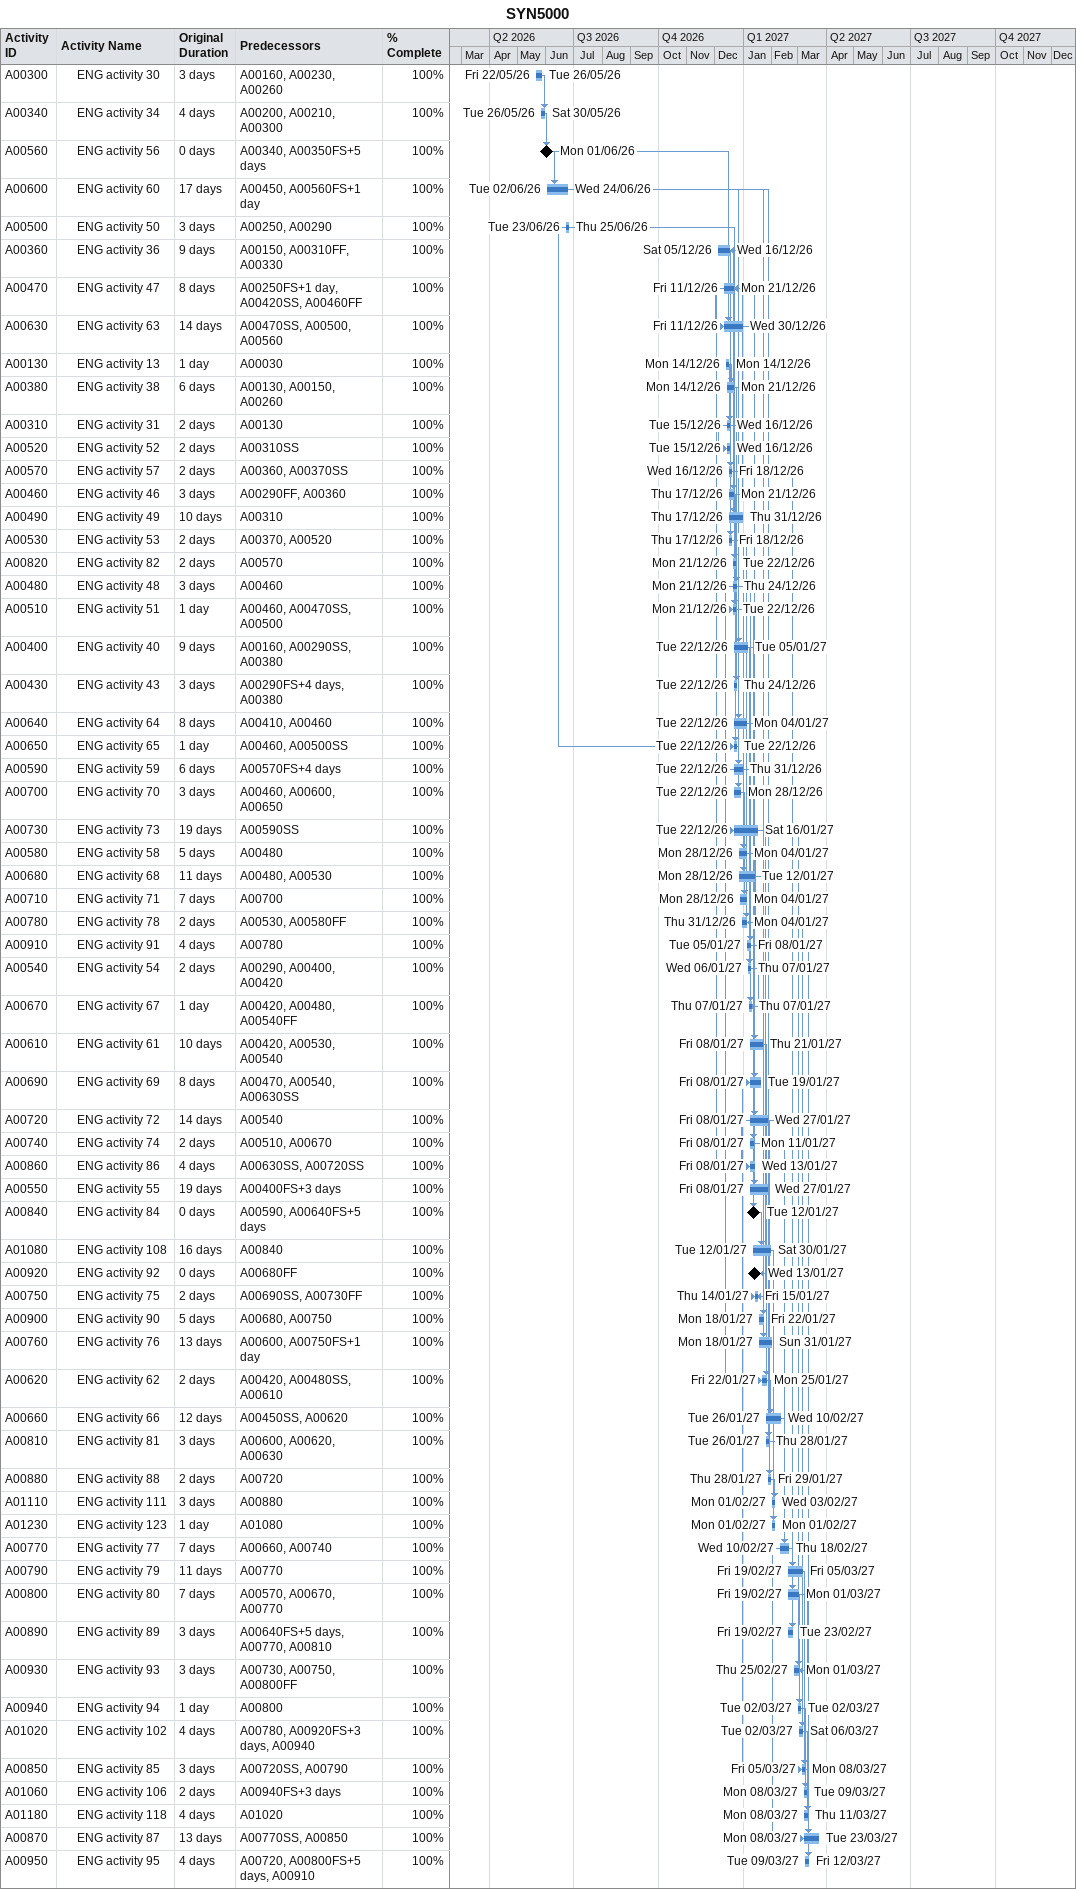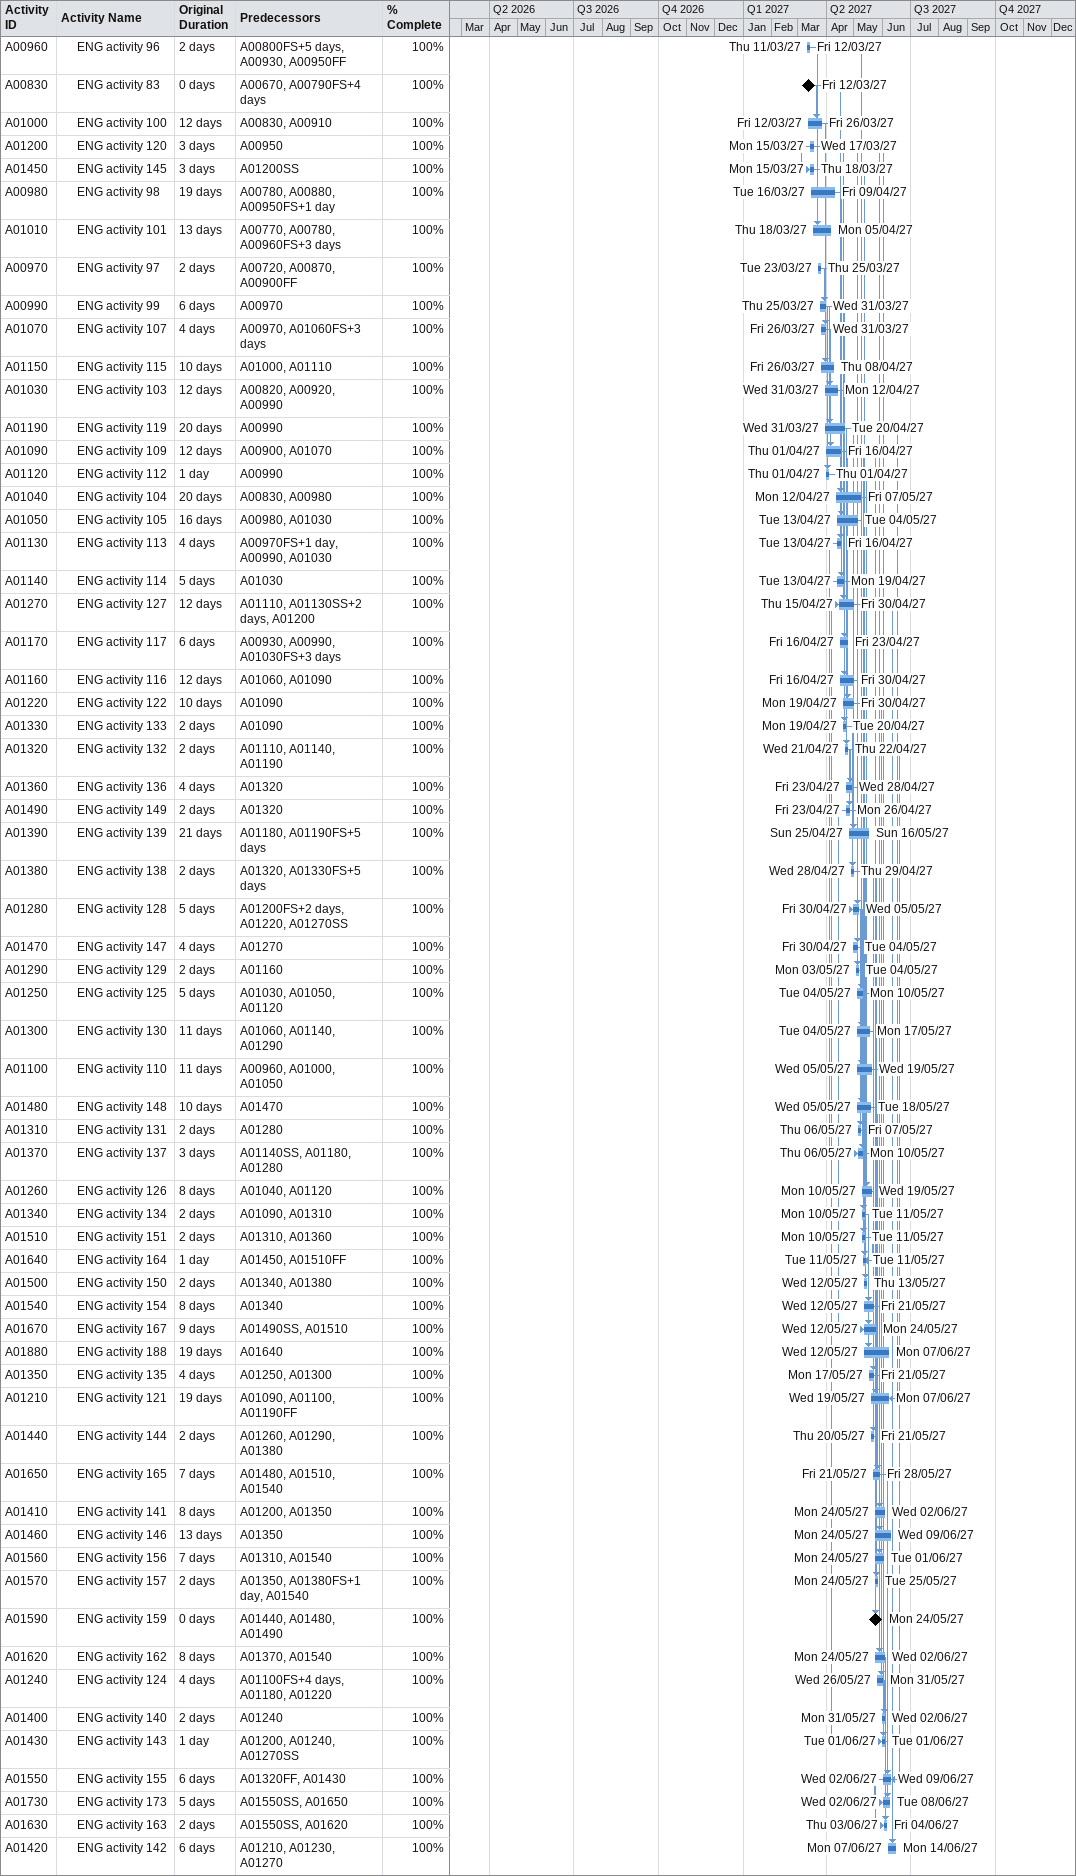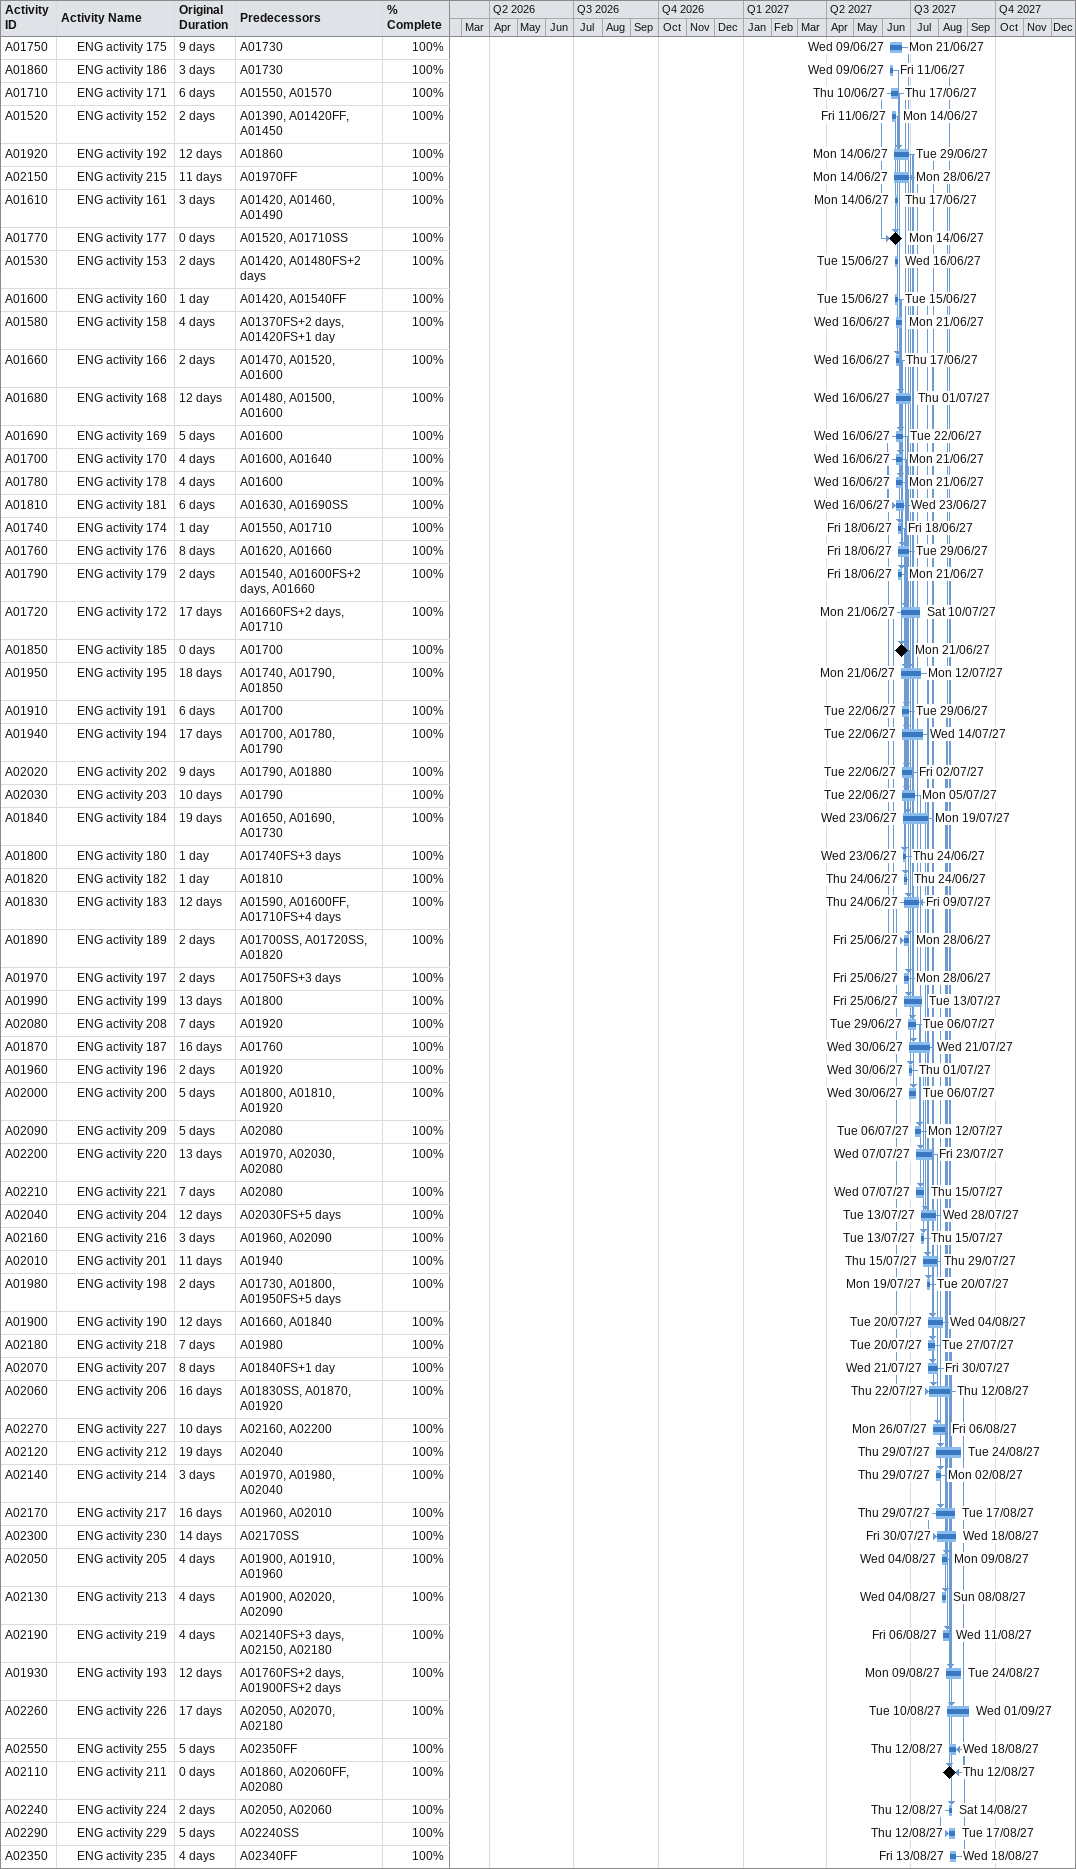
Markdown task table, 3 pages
SYN5000

| ID | Level | Task | Original duration | Start | Finish | Predecessors | % complete |
|---|---|---|---|---|---|---|---|
| A00300 | 2 | ENG activity 30 | 3d | 2026-05-22 | 2026-05-26 | A00160, A00230, A00260 | 100 |
| A00340 | 2 | ENG activity 34 | 4d | 2026-05-26 | 2026-05-30 | A00200, A00210, A00300 | 100 |
| A00560 | 2 | ENG activity 56 | 0d | 2026-06-01 | 2026-06-01 | A00340, A00350FS+5d | 100 |
| A00600 | 2 | ENG activity 60 | 17d | 2026-06-02 | 2026-06-24 | A00450, A00560FS+1d | 100 |
| A00500 | 2 | ENG activity 50 | 3d | 2026-06-23 | 2026-06-25 | A00250, A00290 | 100 |
| A00360 | 2 | ENG activity 36 | 9d | 2026-12-05 | 2026-12-16 | A00150, A00310FF, A00330 | 100 |
| A00470 | 2 | ENG activity 47 | 8d | 2026-12-11 | 2026-12-21 | A00250FS+1d, A00420SS, A00460FF | 100 |
| A00630 | 2 | ENG activity 63 | 14d | 2026-12-11 | 2026-12-30 | A00470SS, A00500, A00560 | 100 |
| A00130 | 2 | ENG activity 13 | 1d | 2026-12-14 | 2026-12-14 | A00030 | 100 |
| A00380 | 2 | ENG activity 38 | 6d | 2026-12-14 | 2026-12-21 | A00130, A00150, A00260 | 100 |
| A00310 | 2 | ENG activity 31 | 2d | 2026-12-15 | 2026-12-16 | A00130 | 100 |
| A00520 | 2 | ENG activity 52 | 2d | 2026-12-15 | 2026-12-16 | A00310SS | 100 |
| A00570 | 2 | ENG activity 57 | 2d | 2026-12-16 | 2026-12-18 | A00360, A00370SS | 100 |
| A00460 | 2 | ENG activity 46 | 3d | 2026-12-17 | 2026-12-21 | A00290FF, A00360 | 100 |
| A00490 | 2 | ENG activity 49 | 10d | 2026-12-17 | 2026-12-31 | A00310 | 100 |
| A00530 | 2 | ENG activity 53 | 2d | 2026-12-17 | 2026-12-18 | A00370, A00520 | 100 |
| A00820 | 2 | ENG activity 82 | 2d | 2026-12-21 | 2026-12-22 | A00570 | 100 |
| A00480 | 2 | ENG activity 48 | 3d | 2026-12-21 | 2026-12-24 | A00460 | 100 |
| A00510 | 2 | ENG activity 51 | 1d | 2026-12-21 | 2026-12-22 | A00460, A00470SS, A00500 | 100 |
| A00400 | 2 | ENG activity 40 | 9d | 2026-12-22 | 2027-01-05 | A00160, A00290SS, A00380 | 100 |
| A00430 | 2 | ENG activity 43 | 3d | 2026-12-22 | 2026-12-24 | A00290FS+4d, A00380 | 100 |
| A00640 | 2 | ENG activity 64 | 8d | 2026-12-22 | 2027-01-04 | A00410, A00460 | 100 |
| A00650 | 2 | ENG activity 65 | 1d | 2026-12-22 | 2026-12-22 | A00460, A00500SS | 100 |
| A00590 | 2 | ENG activity 59 | 6d | 2026-12-22 | 2026-12-31 | A00570FS+4d | 100 |
| A00700 | 2 | ENG activity 70 | 3d | 2026-12-22 | 2026-12-28 | A00460, A00600, A00650 | 100 |
| A00730 | 2 | ENG activity 73 | 19d | 2026-12-22 | 2027-01-16 | A00590SS | 100 |
| A00580 | 2 | ENG activity 58 | 5d | 2026-12-28 | 2027-01-04 | A00480 | 100 |
| A00680 | 2 | ENG activity 68 | 11d | 2026-12-28 | 2027-01-12 | A00480, A00530 | 100 |
| A00710 | 2 | ENG activity 71 | 7d | 2026-12-28 | 2027-01-04 | A00700 | 100 |
| A00780 | 2 | ENG activity 78 | 2d | 2026-12-31 | 2027-01-04 | A00530, A00580FF | 100 |
| A00910 | 2 | ENG activity 91 | 4d | 2027-01-05 | 2027-01-08 | A00780 | 100 |
| A00540 | 2 | ENG activity 54 | 2d | 2027-01-06 | 2027-01-07 | A00290, A00400, A00420 | 100 |
| A00670 | 2 | ENG activity 67 | 1d | 2027-01-07 | 2027-01-07 | A00420, A00480, A00540FF | 100 |
| A00610 | 2 | ENG activity 61 | 10d | 2027-01-08 | 2027-01-21 | A00420, A00530, A00540 | 100 |
| A00690 | 2 | ENG activity 69 | 8d | 2027-01-08 | 2027-01-19 | A00470, A00540, A00630SS | 100 |
| A00720 | 2 | ENG activity 72 | 14d | 2027-01-08 | 2027-01-27 | A00540 | 100 |
| A00740 | 2 | ENG activity 74 | 2d | 2027-01-08 | 2027-01-11 | A00510, A00670 | 100 |
| A00860 | 2 | ENG activity 86 | 4d | 2027-01-08 | 2027-01-13 | A00630SS, A00720SS | 100 |
| A00550 | 2 | ENG activity 55 | 19d | 2027-01-08 | 2027-01-27 | A00400FS+3d | 100 |
| A00840 | 2 | ENG activity 84 | 0d | 2027-01-12 | 2027-01-12 | A00590, A00640FS+5d | 100 |
| A01080 | 2 | ENG activity 108 | 16d | 2027-01-12 | 2027-01-30 | A00840 | 100 |
| A00920 | 2 | ENG activity 92 | 0d | 2027-01-13 | 2027-01-13 | A00680FF | 100 |
| A00750 | 2 | ENG activity 75 | 2d | 2027-01-14 | 2027-01-15 | A00690SS, A00730FF | 100 |
| A00900 | 2 | ENG activity 90 | 5d | 2027-01-18 | 2027-01-22 | A00680, A00750 | 100 |
| A00760 | 2 | ENG activity 76 | 13d | 2027-01-18 | 2027-01-31 | A00600, A00750FS+1d | 100 |
| A00620 | 2 | ENG activity 62 | 2d | 2027-01-22 | 2027-01-25 | A00420, A00480SS, A00610 | 100 |
| A00660 | 2 | ENG activity 66 | 12d | 2027-01-26 | 2027-02-10 | A00450SS, A00620 | 100 |
| A00810 | 2 | ENG activity 81 | 3d | 2027-01-26 | 2027-01-28 | A00600, A00620, A00630 | 100 |
| A00880 | 2 | ENG activity 88 | 2d | 2027-01-28 | 2027-01-29 | A00720 | 100 |
| A01110 | 2 | ENG activity 111 | 3d | 2027-02-01 | 2027-02-03 | A00880 | 100 |
| A01230 | 2 | ENG activity 123 | 1d | 2027-02-01 | 2027-02-01 | A01080 | 100 |
| A00770 | 2 | ENG activity 77 | 7d | 2027-02-10 | 2027-02-18 | A00660, A00740 | 100 |
| A00790 | 2 | ENG activity 79 | 11d | 2027-02-19 | 2027-03-05 | A00770 | 100 |
| A00800 | 2 | ENG activity 80 | 7d | 2027-02-19 | 2027-03-01 | A00570, A00670, A00770 | 100 |
| A00890 | 2 | ENG activity 89 | 3d | 2027-02-19 | 2027-02-23 | A00640FS+5d, A00770, A00810 | 100 |
| A00930 | 2 | ENG activity 93 | 3d | 2027-02-25 | 2027-03-01 | A00730, A00750, A00800FF | 100 |
| A00940 | 2 | ENG activity 94 | 1d | 2027-03-02 | 2027-03-02 | A00800 | 100 |
| A01020 | 2 | ENG activity 102 | 4d | 2027-03-02 | 2027-03-06 | A00780, A00920FS+3d, A00940 | 100 |
| A00850 | 2 | ENG activity 85 | 3d | 2027-03-05 | 2027-03-08 | A00720SS, A00790 | 100 |
| A01060 | 2 | ENG activity 106 | 2d | 2027-03-08 | 2027-03-09 | A00940FS+3d | 100 |
| A01180 | 2 | ENG activity 118 | 4d | 2027-03-08 | 2027-03-11 | A01020 | 100 |
| A00870 | 2 | ENG activity 87 | 13d | 2027-03-08 | 2027-03-23 | A00770SS, A00850 | 100 |
| A00950 | 2 | ENG activity 95 | 4d | 2027-03-09 | 2027-03-12 | A00720, A00800FS+5d, A00910 | 100 |
| A00960 | 2 | ENG activity 96 | 2d | 2027-03-11 | 2027-03-12 | A00800FS+5d, A00930, A00950FF | 100 |
| A00830 | 2 | ENG activity 83 | 0d | 2027-03-12 | 2027-03-12 | A00670, A00790FS+4d | 100 |
| A01000 | 2 | ENG activity 100 | 12d | 2027-03-12 | 2027-03-26 | A00830, A00910 | 100 |
| A01200 | 2 | ENG activity 120 | 3d | 2027-03-15 | 2027-03-17 | A00950 | 100 |
| A01450 | 2 | ENG activity 145 | 3d | 2027-03-15 | 2027-03-18 | A01200SS | 100 |
| A00980 | 2 | ENG activity 98 | 19d | 2027-03-16 | 2027-04-09 | A00780, A00880, A00950FS+1d | 100 |
| A01010 | 2 | ENG activity 101 | 13d | 2027-03-18 | 2027-04-05 | A00770, A00780, A00960FS+3d | 100 |
| A00970 | 2 | ENG activity 97 | 2d | 2027-03-23 | 2027-03-25 | A00720, A00870, A00900FF | 100 |
| A00990 | 2 | ENG activity 99 | 6d | 2027-03-25 | 2027-03-31 | A00970 | 100 |
| A01070 | 2 | ENG activity 107 | 4d | 2027-03-26 | 2027-03-31 | A00970, A01060FS+3d | 100 |
| A01150 | 2 | ENG activity 115 | 10d | 2027-03-26 | 2027-04-08 | A01000, A01110 | 100 |
| A01030 | 2 | ENG activity 103 | 12d | 2027-03-31 | 2027-04-12 | A00820, A00920, A00990 | 100 |
| A01190 | 2 | ENG activity 119 | 20d | 2027-03-31 | 2027-04-20 | A00990 | 100 |
| A01090 | 2 | ENG activity 109 | 12d | 2027-04-01 | 2027-04-16 | A00900, A01070 | 100 |
| A01120 | 2 | ENG activity 112 | 1d | 2027-04-01 | 2027-04-01 | A00990 | 100 |
| A01040 | 2 | ENG activity 104 | 20d | 2027-04-12 | 2027-05-07 | A00830, A00980 | 100 |
| A01050 | 2 | ENG activity 105 | 16d | 2027-04-13 | 2027-05-04 | A00980, A01030 | 100 |
| A01130 | 2 | ENG activity 113 | 4d | 2027-04-13 | 2027-04-16 | A00970FS+1d, A00990, A01030 | 100 |
| A01140 | 2 | ENG activity 114 | 5d | 2027-04-13 | 2027-04-19 | A01030 | 100 |
| A01270 | 2 | ENG activity 127 | 12d | 2027-04-15 | 2027-04-30 | A01110, A01130SS+2d, A01200 | 100 |
| A01170 | 2 | ENG activity 117 | 6d | 2027-04-16 | 2027-04-23 | A00930, A00990, A01030FS+3d | 100 |
| A01160 | 2 | ENG activity 116 | 12d | 2027-04-16 | 2027-04-30 | A01060, A01090 | 100 |
| A01220 | 2 | ENG activity 122 | 10d | 2027-04-19 | 2027-04-30 | A01090 | 100 |
| A01330 | 2 | ENG activity 133 | 2d | 2027-04-19 | 2027-04-20 | A01090 | 100 |
| A01320 | 2 | ENG activity 132 | 2d | 2027-04-21 | 2027-04-22 | A01110, A01140, A01190 | 100 |
| A01360 | 2 | ENG activity 136 | 4d | 2027-04-23 | 2027-04-28 | A01320 | 100 |
| A01490 | 2 | ENG activity 149 | 2d | 2027-04-23 | 2027-04-26 | A01320 | 100 |
| A01390 | 2 | ENG activity 139 | 21d | 2027-04-25 | 2027-05-16 | A01180, A01190FS+5d | 100 |
| A01380 | 2 | ENG activity 138 | 2d | 2027-04-28 | 2027-04-29 | A01320, A01330FS+5d | 100 |
| A01280 | 2 | ENG activity 128 | 5d | 2027-04-30 | 2027-05-05 | A01200FS+2d, A01220, A01270SS | 100 |
| A01470 | 2 | ENG activity 147 | 4d | 2027-04-30 | 2027-05-04 | A01270 | 100 |
| A01290 | 2 | ENG activity 129 | 2d | 2027-05-03 | 2027-05-04 | A01160 | 100 |
| A01250 | 2 | ENG activity 125 | 5d | 2027-05-04 | 2027-05-10 | A01030, A01050, A01120 | 100 |
| A01300 | 2 | ENG activity 130 | 11d | 2027-05-04 | 2027-05-17 | A01060, A01140, A01290 | 100 |
| A01100 | 2 | ENG activity 110 | 11d | 2027-05-05 | 2027-05-19 | A00960, A01000, A01050 | 100 |
| A01480 | 2 | ENG activity 148 | 10d | 2027-05-05 | 2027-05-18 | A01470 | 100 |
| A01310 | 2 | ENG activity 131 | 2d | 2027-05-06 | 2027-05-07 | A01280 | 100 |
| A01370 | 2 | ENG activity 137 | 3d | 2027-05-06 | 2027-05-10 | A01140SS, A01180, A01280 | 100 |
| A01260 | 2 | ENG activity 126 | 8d | 2027-05-10 | 2027-05-19 | A01040, A01120 | 100 |
| A01340 | 2 | ENG activity 134 | 2d | 2027-05-10 | 2027-05-11 | A01090, A01310 | 100 |
| A01510 | 2 | ENG activity 151 | 2d | 2027-05-10 | 2027-05-11 | A01310, A01360 | 100 |
| A01640 | 2 | ENG activity 164 | 1d | 2027-05-11 | 2027-05-11 | A01450, A01510FF | 100 |
| A01500 | 2 | ENG activity 150 | 2d | 2027-05-12 | 2027-05-13 | A01340, A01380 | 100 |
| A01540 | 2 | ENG activity 154 | 8d | 2027-05-12 | 2027-05-21 | A01340 | 100 |
| A01670 | 2 | ENG activity 167 | 9d | 2027-05-12 | 2027-05-24 | A01490SS, A01510 | 100 |
| A01880 | 2 | ENG activity 188 | 19d | 2027-05-12 | 2027-06-07 | A01640 | 100 |
| A01350 | 2 | ENG activity 135 | 4d | 2027-05-17 | 2027-05-21 | A01250, A01300 | 100 |
| A01210 | 2 | ENG activity 121 | 19d | 2027-05-19 | 2027-06-07 | A01090, A01100, A01190FF | 100 |
| A01440 | 2 | ENG activity 144 | 2d | 2027-05-20 | 2027-05-21 | A01260, A01290, A01380 | 100 |
| A01650 | 2 | ENG activity 165 | 7d | 2027-05-21 | 2027-05-28 | A01480, A01510, A01540 | 100 |
| A01410 | 2 | ENG activity 141 | 8d | 2027-05-24 | 2027-06-02 | A01200, A01350 | 100 |
| A01460 | 2 | ENG activity 146 | 13d | 2027-05-24 | 2027-06-09 | A01350 | 100 |
| A01560 | 2 | ENG activity 156 | 7d | 2027-05-24 | 2027-06-01 | A01310, A01540 | 100 |
| A01570 | 2 | ENG activity 157 | 2d | 2027-05-24 | 2027-05-25 | A01350, A01380FS+1d, A01540 | 100 |
| A01590 | 2 | ENG activity 159 | 0d | 2027-05-24 | 2027-05-24 | A01440, A01480, A01490 | 100 |
| A01620 | 2 | ENG activity 162 | 8d | 2027-05-24 | 2027-06-02 | A01370, A01540 | 100 |
| A01240 | 2 | ENG activity 124 | 4d | 2027-05-26 | 2027-05-31 | A01100FS+4d, A01180, A01220 | 100 |
| A01400 | 2 | ENG activity 140 | 2d | 2027-05-31 | 2027-06-02 | A01240 | 100 |
| A01430 | 2 | ENG activity 143 | 1d | 2027-06-01 | 2027-06-01 | A01200, A01240, A01270SS | 100 |
| A01550 | 2 | ENG activity 155 | 6d | 2027-06-02 | 2027-06-09 | A01320FF, A01430 | 100 |
| A01730 | 2 | ENG activity 173 | 5d | 2027-06-02 | 2027-06-08 | A01550SS, A01650 | 100 |
| A01630 | 2 | ENG activity 163 | 2d | 2027-06-03 | 2027-06-04 | A01550SS, A01620 | 100 |
| A01420 | 2 | ENG activity 142 | 6d | 2027-06-07 | 2027-06-14 | A01210, A01230, A01270 | 100 |
| A01750 | 2 | ENG activity 175 | 9d | 2027-06-09 | 2027-06-21 | A01730 | 100 |
| A01860 | 2 | ENG activity 186 | 3d | 2027-06-09 | 2027-06-11 | A01730 | 100 |
| A01710 | 2 | ENG activity 171 | 6d | 2027-06-10 | 2027-06-17 | A01550, A01570 | 100 |
| A01520 | 2 | ENG activity 152 | 2d | 2027-06-11 | 2027-06-14 | A01390, A01420FF, A01450 | 100 |
| A01920 | 2 | ENG activity 192 | 12d | 2027-06-14 | 2027-06-29 | A01860 | 100 |
| A02150 | 2 | ENG activity 215 | 11d | 2027-06-14 | 2027-06-28 | A01970FF | 100 |
| A01610 | 2 | ENG activity 161 | 3d | 2027-06-14 | 2027-06-17 | A01420, A01460, A01490 | 100 |
| A01770 | 2 | ENG activity 177 | 0d | 2027-06-14 | 2027-06-14 | A01520, A01710SS | 100 |
| A01530 | 2 | ENG activity 153 | 2d | 2027-06-15 | 2027-06-16 | A01420, A01480FS+2d | 100 |
| A01600 | 2 | ENG activity 160 | 1d | 2027-06-15 | 2027-06-15 | A01420, A01540FF | 100 |
| A01580 | 2 | ENG activity 158 | 4d | 2027-06-16 | 2027-06-21 | A01370FS+2d, A01420FS+1d | 100 |
| A01660 | 2 | ENG activity 166 | 2d | 2027-06-16 | 2027-06-17 | A01470, A01520, A01600 | 100 |
| A01680 | 2 | ENG activity 168 | 12d | 2027-06-16 | 2027-07-01 | A01480, A01500, A01600 | 100 |
| A01690 | 2 | ENG activity 169 | 5d | 2027-06-16 | 2027-06-22 | A01600 | 100 |
| A01700 | 2 | ENG activity 170 | 4d | 2027-06-16 | 2027-06-21 | A01600, A01640 | 100 |
| A01780 | 2 | ENG activity 178 | 4d | 2027-06-16 | 2027-06-21 | A01600 | 100 |
| A01810 | 2 | ENG activity 181 | 6d | 2027-06-16 | 2027-06-23 | A01630, A01690SS | 100 |
| A01740 | 2 | ENG activity 174 | 1d | 2027-06-18 | 2027-06-18 | A01550, A01710 | 100 |
| A01760 | 2 | ENG activity 176 | 8d | 2027-06-18 | 2027-06-29 | A01620, A01660 | 100 |
| A01790 | 2 | ENG activity 179 | 2d | 2027-06-18 | 2027-06-21 | A01540, A01600FS+2d, A01660 | 100 |
| A01720 | 2 | ENG activity 172 | 17d | 2027-06-21 | 2027-07-10 | A01660FS+2d, A01710 | 100 |
| A01850 | 2 | ENG activity 185 | 0d | 2027-06-21 | 2027-06-21 | A01700 | 100 |
| A01950 | 2 | ENG activity 195 | 18d | 2027-06-21 | 2027-07-12 | A01740, A01790, A01850 | 100 |
| A01910 | 2 | ENG activity 191 | 6d | 2027-06-22 | 2027-06-29 | A01700 | 100 |
| A01940 | 2 | ENG activity 194 | 17d | 2027-06-22 | 2027-07-14 | A01700, A01780, A01790 | 100 |
| A02020 | 2 | ENG activity 202 | 9d | 2027-06-22 | 2027-07-02 | A01790, A01880 | 100 |
| A02030 | 2 | ENG activity 203 | 10d | 2027-06-22 | 2027-07-05 | A01790 | 100 |
| A01840 | 2 | ENG activity 184 | 19d | 2027-06-23 | 2027-07-19 | A01650, A01690, A01730 | 100 |
| A01800 | 2 | ENG activity 180 | 1d | 2027-06-23 | 2027-06-24 | A01740FS+3d | 100 |
| A01820 | 2 | ENG activity 182 | 1d | 2027-06-24 | 2027-06-24 | A01810 | 100 |
| A01830 | 2 | ENG activity 183 | 12d | 2027-06-24 | 2027-07-09 | A01590, A01600FF, A01710FS+4d | 100 |
| A01890 | 2 | ENG activity 189 | 2d | 2027-06-25 | 2027-06-28 | A01700SS, A01720SS, A01820 | 100 |
| A01970 | 2 | ENG activity 197 | 2d | 2027-06-25 | 2027-06-28 | A01750FS+3d | 100 |
| A01990 | 2 | ENG activity 199 | 13d | 2027-06-25 | 2027-07-13 | A01800 | 100 |
| A02080 | 2 | ENG activity 208 | 7d | 2027-06-29 | 2027-07-06 | A01920 | 100 |
| A01870 | 2 | ENG activity 187 | 16d | 2027-06-30 | 2027-07-21 | A01760 | 100 |
| A01960 | 2 | ENG activity 196 | 2d | 2027-06-30 | 2027-07-01 | A01920 | 100 |
| A02000 | 2 | ENG activity 200 | 5d | 2027-06-30 | 2027-07-06 | A01800, A01810, A01920 | 100 |
| A02090 | 2 | ENG activity 209 | 5d | 2027-07-06 | 2027-07-12 | A02080 | 100 |
| A02200 | 2 | ENG activity 220 | 13d | 2027-07-07 | 2027-07-23 | A01970, A02030, A02080 | 100 |
| A02210 | 2 | ENG activity 221 | 7d | 2027-07-07 | 2027-07-15 | A02080 | 100 |
| A02040 | 2 | ENG activity 204 | 12d | 2027-07-13 | 2027-07-28 | A02030FS+5d | 100 |
| A02160 | 2 | ENG activity 216 | 3d | 2027-07-13 | 2027-07-15 | A01960, A02090 | 100 |
| A02010 | 2 | ENG activity 201 | 11d | 2027-07-15 | 2027-07-29 | A01940 | 100 |
| A01980 | 2 | ENG activity 198 | 2d | 2027-07-19 | 2027-07-20 | A01730, A01800, A01950FS+5d | 100 |
| A01900 | 2 | ENG activity 190 | 12d | 2027-07-20 | 2027-08-04 | A01660, A01840 | 100 |
| A02180 | 2 | ENG activity 218 | 7d | 2027-07-20 | 2027-07-27 | A01980 | 100 |
| A02070 | 2 | ENG activity 207 | 8d | 2027-07-21 | 2027-07-30 | A01840FS+1d | 100 |
| A02060 | 2 | ENG activity 206 | 16d | 2027-07-22 | 2027-08-12 | A01830SS, A01870, A01920 | 100 |
| A02270 | 2 | ENG activity 227 | 10d | 2027-07-26 | 2027-08-06 | A02160, A02200 | 100 |
| A02120 | 2 | ENG activity 212 | 19d | 2027-07-29 | 2027-08-24 | A02040 | 100 |
| A02140 | 2 | ENG activity 214 | 3d | 2027-07-29 | 2027-08-02 | A01970, A01980, A02040 | 100 |
| A02170 | 2 | ENG activity 217 | 16d | 2027-07-29 | 2027-08-17 | A01960, A02010 | 100 |
| A02300 | 2 | ENG activity 230 | 14d | 2027-07-30 | 2027-08-18 | A02170SS | 100 |
| A02050 | 2 | ENG activity 205 | 4d | 2027-08-04 | 2027-08-09 | A01900, A01910, A01960 | 100 |
| A02130 | 2 | ENG activity 213 | 4d | 2027-08-04 | 2027-08-08 | A01900, A02020, A02090 | 100 |
| A02190 | 2 | ENG activity 219 | 4d | 2027-08-06 | 2027-08-11 | A02140FS+3d, A02150, A02180 | 100 |
| A01930 | 2 | ENG activity 193 | 12d | 2027-08-09 | 2027-08-24 | A01760FS+2d, A01900FS+2d | 100 |
| A02260 | 2 | ENG activity 226 | 17d | 2027-08-10 | 2027-09-01 | A02050, A02070, A02180 | 100 |
| A02550 | 2 | ENG activity 255 | 5d | 2027-08-12 | 2027-08-18 | A02350FF | 100 |
| A02110 | 2 | ENG activity 211 | 0d | 2027-08-12 | 2027-08-12 | A01860, A02060FF, A02080 | 100 |
| A02240 | 2 | ENG activity 224 | 2d | 2027-08-12 | 2027-08-14 | A02050, A02060 | 100 |
| A02290 | 2 | ENG activity 229 | 5d | 2027-08-12 | 2027-08-17 | A02240SS | 100 |
| A02350 | 2 | ENG activity 235 | 4d | 2027-08-13 | 2027-08-18 | A02340FF | 100 |
